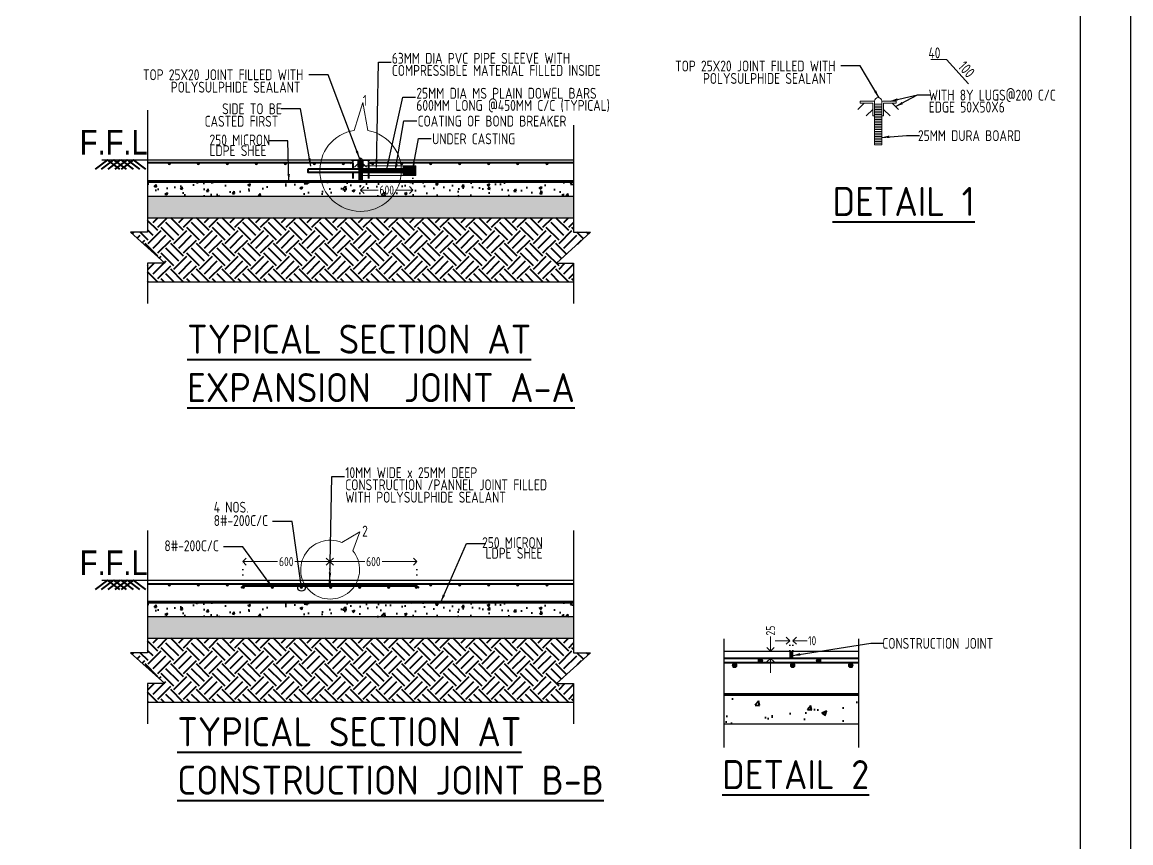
# Model space of a CAD drawing. Header units: inches. Extents: x -605 to 2991212, y -2872845 to 0.
# Drawn here: x 2966084 to 2991212, y -2256717 to -2238108 of the extents above; entities that cross this region are included whole.
import ezdxf

# ---------------------------------------------------------------- set-up
doc = ezdxf.new("R2010")
doc.units = ezdxf.units.IN
doc.header["$LTSCALE"] = 600
doc.header["$MEASUREMENT"] = 0
doc.linetypes.add('DOT2', pattern=[0.125, 0, -0.125])
for name, color, linetype, lineweight in [('DIM', 251, 'Continuous', 0), ('GB', 6, 'Continuous', 20), ('L3', 3, 'Continuous', 25), ('L5', 10, 'Continuous', 40), ('rDIMension', 1, 'Continuous', 18), ('rRCC 2', 40, 'Continuous', 15), ('rSHEET', 2, 'Continuous', 30), ('rTEXT 5', 6, 'Continuous', 40), ('TEXT7', 7, 'Continuous', 30)]:
    doc.layers.add(name, color=color, linetype=linetype, lineweight=lineweight)
doc.styles.add('DIM', font='geniso.shx', dxfattribs={"width": 0.85})
doc.styles.add('ROMANS', font='arial.ttf')
doc.styles.add('TEXT5', font='geniso.shx')
doc.dimstyles.new('DST-25$7', dxfattribs={"dimscale": 150, "dimtxt": 2.25, "dimasz": 2, "dimexe": 1.5, "dimexo": 1, "dimgap": 1, "dimtad": 1, "dimdec": 0, "dimlfac": 0.25, "dimzin": 0, "dimdsep": 46, "dimtxsty": 'ROMANS', "dimblk": 'DOT', "dimcen": 0.09, "dimdle": 1, "dimclrd": 1, "dimclre": 1, "dimclrt": 7, "dimadec": 0, "dimazin": 0, "dimtfac": 1, "dimtdec": 0, "dimtmove": 0, "dimatfit": 3, "dimfxl": 1, "dimtolj": 1, "dimtzin": 0, "dimarcsym": 0})
doc.dimstyles.new('ST-25', dxfattribs={"dimscale": 100, "dimtxt": 2.5, "dimasz": 2, "dimexe": 0.18, "dimexo": 0.0625, "dimgap": 0.2, "dimtad": 0, "dimdec": 0, "dimlfac": 0.25, "dimzin": 0, "dimdsep": 46, "dimtxsty": 'DIM', "dimblk": 'OPEN90', "dimcen": 0.09, "dimclrd": 256, "dimclrt": 7, "dimadec": 0, "dimazin": 0, "dimtfac": 1, "dimtdec": 0, "dimtofl": 0, "dimtmove": 0, "dimatfit": 3, "dimldrblk": 'OPEN90', "dimfxl": 1, "dimtolj": 1, "dimtzin": 0, "dimlwd": -1, "dimarcsym": 0})

# ---------------------------------------------------------------- blocks, each defined once
blk = doc.blocks.new('_Open90')
at = {"color": 0, "linetype": 'ByBlock', "lineweight": -2}
for p, q in [((0, 0), (-1, 0)), ((-0.5, 0.5), (0, 0)), ((0, 0), (-0.5, -0.5))]:
    blk.add_line(p, q, dxfattribs=at)
blk = doc.blocks.new('*D42')
at = {"layer": 'Defpoints', "color": 0, "transparency": 16777216}
for p in [(1543710, -1022682), (1543710, -1023020), (1544910, -1022938)]:
    blk.add_point(p, dxfattribs=at)
at = {"layer": 'rDIMension', "color": 0, "linetype": 'DOT2', "lineweight": -2, "transparency": 16777216}
for p, q in [((1543710, -1023014), (1543710, -1022664)), ((1544910, -1022932), (1544910, -1022664))]:
    blk.add_line(p, q, dxfattribs=at)
at = {"layer": 'rDIMension', "transparency": 16777216}
for p, q in [((1543810, -1022682), (1544191, -1022682)), ((1544810, -1022682), (1544429, -1022682))]:
    blk.add_line(p, q, dxfattribs=at)
at = {"layer": 'rDIMension', "transparency": 16777216, "xscale": 100, "yscale": 100, "zscale": 100, "rotation": 180}
blk.add_blockref('_Open90', (1543710, -1022682), dxfattribs=at)
at = {"layer": 'rDIMension', "transparency": 16777216, "xscale": 100, "yscale": 100, "zscale": 100}
blk.add_blockref('_Open90', (1544910, -1022682), dxfattribs=at)
at = {"layer": 'rDIMension', "color": 7, "transparency": 16777216, "insert": (1544310, -1022682), "char_height": 125, "attachment_point": 5, "style": 'DIM'}
blk.add_mtext('\\A1;600', dxfattribs=at)
blk = doc.blocks.new('*D428')
at = {"layer": 'Defpoints', "color": 0, "transparency": 16777216}
for p in [(1546110, -1022682), (1544910, -1022938), (1546110, -1023020)]:
    blk.add_point(p, dxfattribs=at)
at = {"layer": 'rDIMension', "color": 0, "linetype": 'DOT2', "lineweight": -2, "transparency": 16777216}
for p, q in [((1544910, -1022932), (1544910, -1022664)), ((1546110, -1023014), (1546110, -1022664))]:
    blk.add_line(p, q, dxfattribs=at)
at = {"layer": 'rDIMension', "transparency": 16777216}
for p, q in [((1545010, -1022682), (1545391, -1022682)), ((1546010, -1022682), (1545629, -1022682))]:
    blk.add_line(p, q, dxfattribs=at)
at = {"layer": 'rDIMension', "transparency": 16777216, "xscale": 100, "yscale": 100, "zscale": 100, "rotation": 180}
blk.add_blockref('_Open90', (1544910, -1022682), dxfattribs=at)
at = {"layer": 'rDIMension', "transparency": 16777216, "xscale": 100, "yscale": 100, "zscale": 100}
blk.add_blockref('_Open90', (1546110, -1022682), dxfattribs=at)
at = {"layer": 'rDIMension', "color": 7, "transparency": 16777216, "insert": (1545510, -1022682), "char_height": 125, "attachment_point": 5, "style": 'DIM'}
blk.add_mtext('\\A1;600', dxfattribs=at)
blk = doc.blocks.new('_Dot')
at = {"color": 0, "linetype": 'ByBlock', "lineweight": -2}
blk.add_line((-0.5, 0), (-1, 0), dxfattribs=at)
at = {"color": 0, "linetype": 'ByBlock', "const_width": 0.5}
blk.add_lwpolyline([(-0.25, 0, 1), (0.25, 0, 1)], format="xyb", close=True, dxfattribs=at)
blk = doc.blocks.new('*D45')
at = {"layer": 'Defpoints', "color": 0, "transparency": 16777216}
for p in [(1550979, -1023914), (1551059, -1023914), (1551059, -1024014)]:
    blk.add_point(p, dxfattribs=at)
at = {"layer": 'rDIMension', "transparency": 16777216}
for p, q in [((1550979, -1023814), (1550979, -1023714)), ((1550979, -1024114), (1550979, -1024214))]:
    blk.add_line(p, q, dxfattribs=at)
at = {"layer": 'rDIMension', "color": 0, "linetype": 'DOT2', "lineweight": -2, "transparency": 16777216}
for p, q in [((1551052, -1023914), (1550961, -1023914)), ((1551052, -1024014), (1550961, -1024014))]:
    blk.add_line(p, q, dxfattribs=at)
at = {"layer": 'rDIMension', "transparency": 16777216, "xscale": 100, "yscale": 100, "zscale": 100}
for p, rotation in [((1550979, -1023914), 270), ((1550979, -1024014), 90)]:
    blk.add_blockref('_Open90', p, dxfattribs=dict(at, rotation=rotation))
at = {"layer": 'rDIMension', "color": 7, "transparency": 16777216, "insert": (1550979, -1023632), "char_height": 125, "attachment_point": 5, "rotation": 90, "style": 'DIM'}
blk.add_mtext('\\A1;25', dxfattribs=at)
blk = doc.blocks.new('*D46')
at = {"layer": 'Defpoints', "color": 0, "transparency": 16777216}
for p in [(1551284, -1023771), (1551244, -1023914), (1551284, -1023914)]:
    blk.add_point(p, dxfattribs=at)
at = {"layer": 'rDIMension', "transparency": 16777216}
for p, q in [((1551144, -1023771), (1551044, -1023771)), ((1551384, -1023771), (1551484, -1023771))]:
    blk.add_line(p, q, dxfattribs=at)
at = {"layer": 'rDIMension', "color": 0, "linetype": 'DOT2', "lineweight": -2, "transparency": 16777216}
for p, q in [((1551244, -1023908), (1551244, -1023753)), ((1551284, -1023908), (1551284, -1023753))]:
    blk.add_line(p, q, dxfattribs=at)
at = {"layer": 'rDIMension', "transparency": 16777216, "xscale": 100, "yscale": 100, "zscale": 100}
blk.add_blockref('_Open90', (1551244, -1023771), dxfattribs=at)
at = {"layer": 'rDIMension', "transparency": 16777216, "xscale": 100, "yscale": 100, "zscale": 100, "rotation": 180}
blk.add_blockref('_Open90', (1551284, -1023771), dxfattribs=at)
at = {"layer": 'rDIMension', "color": 7, "transparency": 16777216, "insert": (1551552, -1023771), "char_height": 125, "attachment_point": 5, "style": 'DIM'}
blk.add_mtext('\\A1;10', dxfattribs=at)
blk = doc.blocks.new('*D41')
at = {"layer": 'Defpoints', "color": 0, "transparency": 16777216}
for p in [(1545334, -1017121), (1546055, -1017319), (1545334, -1017563)]:
    blk.add_point(p, dxfattribs=at)
at = {"layer": 'rDIMension', "color": 0, "linetype": 'DOT2', "lineweight": -2, "transparency": 16777216}
for p, q in [((1545334, -1017127), (1545334, -1017581)), ((1546055, -1017325), (1546055, -1017581))]:
    blk.add_line(p, q, dxfattribs=at)
at = {"layer": 'rDIMension', "transparency": 16777216}
for p, q in [((1545434, -1017563), (1545575, -1017563)), ((1545955, -1017563), (1545813, -1017563))]:
    blk.add_line(p, q, dxfattribs=at)
at = {"layer": 'rDIMension', "transparency": 16777216, "xscale": 100, "yscale": 100, "zscale": 100, "rotation": 180}
blk.add_blockref('_Open90', (1545334, -1017563), dxfattribs=at)
at = {"layer": 'rDIMension', "transparency": 16777216, "xscale": 100, "yscale": 100, "zscale": 100}
blk.add_blockref('_Open90', (1546055, -1017563), dxfattribs=at)
at = {"layer": 'rDIMension', "color": 7, "transparency": 16777216, "insert": (1545694, -1017563), "char_height": 125, "attachment_point": 5, "style": 'DIM'}
blk.add_mtext('\\A1;600', dxfattribs=at)
blk = doc.blocks.new('TYPTR')
at = {"layer": 'GB', "linetype": 'ByBlock'}
h = blk.add_hatch(dxfattribs=at)
h.set_pattern_fill('ANSI31', scale=186, angle=135)
h.set_pattern_definition([(180, (1552510.45, -1016940.48), (-2e-15, -23.25), [])])
h.paths.add_polyline_path([(1552510.4, -1016382.4), (1552410.4, -1016382.4), (1552410.4, -1016940.5), (1552510.4, -1016940.5)])
h = blk.add_hatch(color=4, dxfattribs=at)
h.dxf.hatch_style = 1
h.paths.add_polyline_path([(1542714.3, -1017201.9, 1), (1542682.3, -1017201.9, 1)])
h = blk.add_hatch(color=4, dxfattribs=at)
h.dxf.hatch_style = 1
h.paths.add_polyline_path([(1543114.3, -1017201.9, 1), (1543082.3, -1017201.9, 1)])
h = blk.add_hatch(color=4, dxfattribs=at)
h.dxf.hatch_style = 1
h.paths.add_polyline_path([(1543514.3, -1017201.9, 1), (1543482.3, -1017201.9, 1)])
h = blk.add_hatch(color=4, dxfattribs=at)
h.dxf.hatch_style = 1
h.paths.add_polyline_path([(1543914.3, -1017201.9, 1), (1543882.3, -1017201.9, 1)])
h = blk.add_hatch(color=4, dxfattribs=at)
h.dxf.hatch_style = 1
h.paths.add_polyline_path([(1544314.3, -1017201.9, 1), (1544282.3, -1017201.9, 1)])
h = blk.add_hatch(color=4, dxfattribs=at)
h.dxf.hatch_style = 1
h.paths.add_polyline_path([(1544714.3, -1017201.9, 1), (1544682.3, -1017201.9, 1)])
h = blk.add_hatch(color=4, dxfattribs=at)
h.dxf.hatch_style = 1
h.paths.add_polyline_path([(1545114.3, -1017201.9, 1), (1545082.3, -1017201.9, 1)])
h = blk.add_hatch(dxfattribs=at)
h.set_pattern_fill('ANSI31', scale=93, angle=135)
h.set_pattern_definition([(180, (1545359.023, -1017445.922), (-9e-16, -11.625), [])])
h.paths.add_polyline_path([(1545359, -1017145.9), (1545309, -1017145.9), (1545309, -1017445.9), (1545359, -1017445.9)])
h = blk.add_hatch(dxfattribs=at)
h.set_pattern_fill('ANSI31', scale=93)
h.set_pattern_definition([(45, (1546054.602, -1017319.175), (-8.22012, 8.22012), [])])
h.paths.add_polyline_path([(1546054.6, -1017319.2), (1546054.6, -1017272.7), (1545359, -1017272.7), (1545359, -1017319.2)])
h = blk.add_hatch(color=4, dxfattribs=at)
h.dxf.hatch_style = 1
h.paths.add_polyline_path([(1545514.3, -1017201.9, 1), (1545482.3, -1017201.9, 1)])
h = blk.add_hatch(color=4, dxfattribs=at)
h.dxf.hatch_style = 1
h.paths.add_polyline_path([(1545914.3, -1017201.9, 1), (1545882.3, -1017201.9, 1)])
h = blk.add_hatch(dxfattribs=at)
h.set_pattern_fill('ANSI31', scale=93)
h.set_pattern_definition([(45, (1545359.023, -1017445.922), (-8.22012, 8.22012), [])])
h.paths.add_polyline_path([(1545919.7, -1017319.2), (1545919.7, -1017361.2), (1546096.6, -1017361.2), (1546096.6, -1017230.7), (1545919.7, -1017230.7), (1545919.7, -1017272.7), (1546054.6, -1017272.7), (1546054.6, -1017319.2)])
h = blk.add_hatch(color=4, dxfattribs=at)
h.dxf.hatch_style = 1
h.paths.add_polyline_path([(1546314.3, -1017201.9, 1), (1546282.3, -1017201.9, 1)])
h = blk.add_hatch(color=4, dxfattribs=at)
h.dxf.hatch_style = 1
h.paths.add_polyline_path([(1546714.3, -1017201.9, 1), (1546682.3, -1017201.9, 1)])
h = blk.add_hatch(color=4, dxfattribs=at)
h.dxf.hatch_style = 1
h.paths.add_polyline_path([(1547114.3, -1017201.9, 1), (1547082.3, -1017201.9, 1)])
h = blk.add_hatch(color=4, dxfattribs=at)
h.dxf.hatch_style = 1
h.paths.add_polyline_path([(1547514.3, -1017201.9, 1), (1547482.3, -1017201.9, 1)])
h = blk.add_hatch(color=4, dxfattribs=at)
h.dxf.hatch_style = 1
h.paths.add_polyline_path([(1547914.3, -1017201.9, 1), (1547882.3, -1017201.9, 1)])
h = blk.add_hatch(color=4, dxfattribs=at)
h.dxf.hatch_style = 1
h.paths.add_polyline_path([(1542714.3, -1023004.2, 1), (1542682.3, -1023004.2, 1)])
h = blk.add_hatch(color=4, dxfattribs=at)
h.dxf.hatch_style = 1
h.paths.add_polyline_path([(1543114.3, -1023004.2, 1), (1543082.3, -1023004.2, 1)])
h = blk.add_hatch(color=4, dxfattribs=at)
h.dxf.hatch_style = 1
h.paths.add_polyline_path([(1543514.3, -1023004.2, 1), (1543482.3, -1023004.2, 1)])
h = blk.add_hatch(color=4, dxfattribs=at)
h.dxf.hatch_style = 1
h.paths.add_polyline_path([(1543736, -1023036.2, 1), (1543704, -1023036.2, 1)])
h = blk.add_hatch(color=4, dxfattribs=at)
h.dxf.hatch_style = 1
h.paths.add_polyline_path([(1543914.3, -1023004.2, 1), (1543882.3, -1023004.2, 1)])
h = blk.add_hatch(color=4, dxfattribs=at)
h.dxf.hatch_style = 1
h.paths.add_polyline_path([(1544136, -1023036.2, 1), (1544104, -1023036.2, 1)])
h = blk.add_hatch(color=4, dxfattribs=at)
h.dxf.hatch_style = 1
h.paths.add_polyline_path([(1544314.3, -1023004.2, 1), (1544282.3, -1023004.2, 1)])
h = blk.add_hatch(color=4, dxfattribs=at)
h.dxf.hatch_style = 1
h.paths.add_polyline_path([(1544536, -1023036.2, 1), (1544504, -1023036.2, 1)])
h = blk.add_hatch(color=4, dxfattribs=at)
h.dxf.hatch_style = 1
h.paths.add_polyline_path([(1544714.3, -1023004.2, 1), (1544682.3, -1023004.2, 1)])
h = blk.add_hatch(dxfattribs=at)
h.set_pattern_fill('ANSI31', scale=20, angle=135)
h.set_pattern_definition([(180, (1556740.9335, -1016700.0515), (-2e-16, -2.5), [])])
h.paths.add_polyline_path([(1544900.3, -1022988.2), (1544920.3, -1022988.2), (1544920.3, -1022938.2), (1544900.3, -1022938.2)])
h = blk.add_hatch(color=4, dxfattribs=at)
h.dxf.hatch_style = 1
h.paths.add_polyline_path([(1544936, -1023036.2, 1), (1544904, -1023036.2, 1)])
h = blk.add_hatch(color=4, dxfattribs=at)
h.dxf.hatch_style = 1
h.paths.add_polyline_path([(1545114.3, -1023004.2, 1), (1545082.3, -1023004.2, 1)])
h = blk.add_hatch(color=4, dxfattribs=at)
h.dxf.hatch_style = 1
h.paths.add_polyline_path([(1545336, -1023036.2, 1), (1545304, -1023036.2, 1)])
h = blk.add_hatch(color=4, dxfattribs=at)
h.dxf.hatch_style = 1
h.paths.add_polyline_path([(1545514.3, -1023004.2, 1), (1545482.3, -1023004.2, 1)])
h = blk.add_hatch(color=4, dxfattribs=at)
h.dxf.hatch_style = 1
h.paths.add_polyline_path([(1545736, -1023036.2, 1), (1545704, -1023036.2, 1)])
h = blk.add_hatch(color=4, dxfattribs=at)
h.dxf.hatch_style = 1
h.paths.add_polyline_path([(1545914.3, -1023004.2, 1), (1545882.3, -1023004.2, 1)])
h = blk.add_hatch(color=4, dxfattribs=at)
h.dxf.hatch_style = 1
h.paths.add_polyline_path([(1546117.3, -1023036.2, 1), (1546085.3, -1023036.2, 1)])
h = blk.add_hatch(color=4, dxfattribs=at)
h.dxf.hatch_style = 1
h.paths.add_polyline_path([(1546314.3, -1023004.2, 1), (1546282.3, -1023004.2, 1)])
h = blk.add_hatch(color=4, dxfattribs=at)
h.dxf.hatch_style = 1
h.paths.add_polyline_path([(1546714.3, -1023004.2, 1), (1546682.3, -1023004.2, 1)])
h = blk.add_hatch(color=4, dxfattribs=at)
h.dxf.hatch_style = 1
h.paths.add_polyline_path([(1547114.3, -1023004.2, 1), (1547082.3, -1023004.2, 1)])
h = blk.add_hatch(color=4, dxfattribs=at)
h.dxf.hatch_style = 1
h.paths.add_polyline_path([(1547514.3, -1023004.2, 1), (1547482.3, -1023004.2, 1)])
h = blk.add_hatch(color=4, dxfattribs=at)
h.dxf.hatch_style = 1
h.paths.add_polyline_path([(1547914.3, -1023004.2, 1), (1547882.3, -1023004.2, 1)])
h = blk.add_hatch(dxfattribs=at)
h.set_pattern_fill('ANSI31', scale=40, angle=135)
h.set_pattern_definition([(180, (1574924.915, -1011437.6586), (-4e-16, -5), [])])
h.paths.add_polyline_path([(1551243.7, -1024014), (1551283.7, -1024014), (1551283.7, -1023914), (1551243.7, -1023914)])
h = blk.add_hatch(color=4, dxfattribs=at)
h.dxf.hatch_style = 1
h.paths.add_polyline_path([(1550515, -1024110, 1), (1550451, -1024110, 1)])
h = blk.add_hatch(color=4, dxfattribs=at)
h.dxf.hatch_style = 1
h.paths.add_polyline_path([(1550871.6, -1024046, 1), (1550807.6, -1024046, 1)])
h = blk.add_hatch(color=4, dxfattribs=at)
h.dxf.hatch_style = 1
h.paths.add_polyline_path([(1551315, -1024110, 1), (1551251, -1024110, 1)])
h = blk.add_hatch(color=4, dxfattribs=at)
h.dxf.hatch_style = 1
h.paths.add_polyline_path([(1551671.6, -1024046, 1), (1551607.6, -1024046, 1)])
h = blk.add_hatch(color=4, dxfattribs=at)
h.dxf.hatch_style = 1
h.paths.add_polyline_path([(1552115, -1024110, 1), (1552051, -1024110, 1)])
at = {"layer": 'L5'}
h = blk.add_hatch(dxfattribs=at)
h.set_pattern_fill('AR-CONC', scale=50)
h.set_pattern_definition([(50, (1548266.34, -1017645.92), (358.63, -31.376), [37.5, -412.5]), (355, (1548266.34, -1017645.92), (-69.376, 376.096), [30, -330]), (100.4514, (1548296.23, -1017648.54), (289.254, 344.72), [31.87, -350.57]), (46.184, (1548266.34, -1017545.9), (533.62, -82.76), [56.25, -618.75]), (96.636, (1548310.8, -1017552.8), (467.33, 487.06), [47.805, -525.857]), (351.184, (1548266.34, -1017545.9), (467.33, 487.06), [45, -495]), (21, (1548316.34, -1017570.92), (298.454, -201.31), [37.5, -412.5]), (326, (1548316.34, -1017570.92), (121.658, 362.575), [30, -330]), (71.4514, (1548341.2, -1017587.7), (420.111, 161.266), [31.87, -350.571]), (37.5, (1548266.34, -1017645.92), (6.08, 166.447), [0, -326, 0, -335, 0, -331.25]), (7.5, (1548266.34, -1017645.92), (131.535, 197.206), [0, -191, 0, -318.5, 0, -126.25]), (327.5, (1548154.84, -1017645.92), (266.9112, -11.2774), [0, -125, 0, -390, 0, -517.5]), (317.5, (1548104.84, -1017645.92), (291.593, 50.0525), [0, -162.5, 0, -259, 0, -367.5])])
h.paths.add_polyline_path([(1548266.3, -1017645.9), (1548266.3, -1017445.9), (1542401.7, -1017445.9), (1542401.7, -1017645.9)])
h = blk.add_hatch(dxfattribs=at)
h.set_pattern_fill('GRAVEL', scale=400)
h.set_pattern_definition([(228.0128, (1548554.34, -1017545.922), (-3200, -3600), [53.814, -5327.635]), (184.96974, (1548518.34, -1017585.922), (4800, 400), [92.347, -9142.37]), (132.51045, (1548426.34, -1017593.922), (4000, -4400), [65.115, -6446.413]), (267.2737, (1548270.34, -1017693.922), (400, 8000), [84.095, -8325.423]), (292.83365, (1548266.34, -1017777.922), (-2000, 4800), [82.462, -8163.749]), (357.2737, (1548298.34, -1017853.922), (-8000, 400), [84.095, -8325.423]), (37.69424, (1548382.34, -1017857.922), (-5200, -4000), [111.212, -11009.939]), (72.25533, (1548470.34, -1017789.922), (2800, 8800), [104.995, -10394.529]), (121.42957, (1548502.34, -1017689.922), (-3200, 5200), [84.38, -8353.629]), (175.23636, (1548458.34, -1017617.92), (4400, -400), [96.333, -4720.305]), (222.39744, (1548362.34, -1017609.922), (-4800, -4400), [124.579, -12333.35]), (138.8141, (1548666.34, -1017697.92), (-2800, 2400), [42.52, -4209.538]), (171.46923, (1548634.34, -1017669.922), (5200, -800), [80.895, -8008.605]), (225, (1548554.34, -1017657.92), (-4e-14, -400), [56.568, -509.117]), (203.1986, (1548526.34, -1017609.92), (2000, 800), [30.463, -3015.846]), (291.8014, (1548498.34, -1017621.92), (-400, 1200), [43.081, -2110.985]), (30.9638, (1548514.34, -1017661.92), (1200, 800), [69.972, -2262.41]), (161.565, (1548574.34, -1017625.92), (800, -400), [50.596, -1214.315]), (16.38954, (1548266.34, -1017621.922), (4000, 1200), [70.88, -7017.138]), (70.3462, (1548334.34, -1017601.922), (-1600, -4400), [59.464, -5886.963]), (293.1986, (1548574.34, -1017545.92), (-800, 2000), [60.926, -2985.383]), (343.61046, (1548598.34, -1017601.922), (-4000, 1200), [70.88, -7017.138]), (339.444, (1548266.34, -1017869.92), (-2000, 800), [68.352, -3349.25]), (294.77514, (1548330.34, -1017893.922), (-2000, 4400), [57.271, -5669.857]), (66.8014, (1548578.34, -1017945.92), (800, 2000), [60.926, -2985.383]), (17.35402, (1548602.34, -1017889.922), (-5200, -1600), [67.052, -6638.17]), (69.44395, (1548382.34, -1017945.92), (-800, -2000), [34.176, -3383.425]), (101.31, (1548554.34, -1017945.92), (-400, 1600), [20.396, -2019.212]), (165.9638, (1548550.34, -1017925.92), (1200, -400), [82.462, -1566.78]), (186.009, (1548470.34, -1017905.922), (4000, 400), [76.42, -7565.569]), (303.69, (1548514.34, -1017697.92), (-400, 800), [57.689, -1384.532]), (353.15723, (1548546.34, -1017745.922), (6800, -800), [100.718, -9971.025]), (60.9454, (1548646.34, -1017757.92), (-1600, -2800), [41.182, -4077.07]), (90, (1548666.34, -1017721.92), (-400, 400), [24, -376]), (120.25644, (1548462.34, -1017893.922), (1600, -2800), [55.57, -5501.408]), (48.0128, (1548434.34, -1017845.922), (3200, 3600), [107.629, -5273.821]), (0, (1548506.34, -1017765.92), (400, 400), [104, -296]), (325.30485, (1548610.34, -1017765.922), (4000, -2800), [63.246, -6261.31]), (254.0546, (1548662.34, -1017801.92), (-400, -1600), [58.24, -2853.803]), (207.64598, (1548646.34, -1017857.922), (-7600, -4000), [94.826, -9387.79]), (175.42608, (1548562.34, -1017901.922), (-5200, 400), [100.32, -9931.629])])
h.paths.add_polyline_path([(1548266.3, -1017945.9), (1548266.3, -1017645.9), (1542401.7, -1017645.9), (1542401.7, -1017945.9)])
h = blk.add_hatch(dxfattribs=at)
h.set_pattern_fill('EARTH', scale=1000, angle=45)
h.set_pattern_definition([(45, (1548500.81, -1018825.59), (0, 353.553), [250, -250]), (45, (1548434.52, -1018759.3), (0, 353.553), [250, -250]), (45, (1548368.23, -1018693), (0, 353.553), [250, -250]), (135, (1548368.23, -1018648.8), (-353.553, 3e-14), [250, -250]), (135, (1548434.52, -1018582.52), (-353.553, 3e-14), [250, -250]), (135, (1548500.81, -1018516.23), (-353.553, 3e-14), [250, -250])])
h.paths.add_polyline_path([(1542401.7, -1017945.9), (1542401.7, -1018144.3), (1542167.2, -1018144.3), (1542636.2, -1018570), (1542401.7, -1018570), (1542401.7, -1018825.6), (1548266.3, -1018825.6), (1548266.3, -1018570), (1548031.9, -1018570), (1548500.8, -1018144.3), (1548266.3, -1018144.3), (1548266.3, -1017945.9)])
h = blk.add_hatch(dxfattribs=at)
h.set_pattern_fill('AR-CONC', scale=50)
h.set_pattern_definition([(50, (1548266.34, -1023438.22), (358.63, -31.376), [37.5, -412.5]), (355, (1548266.34, -1023438.2), (-69.376, 376.096), [30, -330]), (100.4514, (1548296.23, -1023440.83), (289.254, 344.72), [31.87, -350.57]), (46.184, (1548266.34, -1023338.2), (533.62, -82.76), [56.25, -618.75]), (96.636, (1548310.8, -1023345.1), (467.33, 487.06), [47.805, -525.857]), (351.184, (1548266.34, -1023338.2), (467.33, 487.06), [45, -495]), (21, (1548316.34, -1023363.22), (298.454, -201.31), [37.5, -412.5]), (326, (1548316.34, -1023363.2), (121.658, 362.575), [30, -330]), (71.4514, (1548341.2, -1023380), (420.111, 161.266), [31.87, -350.571]), (37.5, (1548266.34, -1023438.22), (6.08, 166.447), [0, -326, 0, -335, 0, -331.25]), (7.5, (1548266.34, -1023438.22), (131.535, 197.206), [0, -191, 0, -318.5, 0, -126.25]), (327.5, (1548154.84, -1023438.22), (266.9112, -11.2774), [0, -125, 0, -390, 0, -517.5]), (317.5, (1548104.84, -1023438.22), (291.593, 50.0525), [0, -162.5, 0, -259, 0, -367.5])])
h.paths.add_polyline_path([(1548266.3, -1023438.2), (1548266.3, -1023238.2), (1542401.7, -1023238.2), (1542401.7, -1023438.2)])
h = blk.add_hatch(dxfattribs=at)
h.set_pattern_fill('GRAVEL', scale=400)
h.set_pattern_definition([(228.0128, (1548554.34, -1023338.218), (-3200, -3600), [53.814, -5327.635]), (184.96974, (1548518.34, -1023378.218), (4800, 400), [92.347, -9142.37]), (132.51045, (1548426.34, -1023386.218), (4000, -4400), [65.115, -6446.413]), (267.2737, (1548270.34, -1023486.218), (400, 8000), [84.095, -8325.423]), (292.83365, (1548266.34, -1023570.218), (-2000, 4800), [82.462, -8163.749]), (357.2737, (1548298.34, -1023646.218), (-8000, 400), [84.095, -8325.423]), (37.69424, (1548382.34, -1023650.218), (-5200, -4000), [111.212, -11009.939]), (72.25533, (1548470.34, -1023582.218), (2800, 8800), [104.995, -10394.529]), (121.42957, (1548502.34, -1023482.218), (-3200, 5200), [84.38, -8353.629]), (175.23636, (1548458.34, -1023410.218), (4400, -400), [96.333, -4720.305]), (222.39744, (1548362.34, -1023402.218), (-4800, -4400), [124.579, -12333.35]), (138.8141, (1548666.34, -1023490.218), (-2800, 2400), [42.52, -4209.538]), (171.46923, (1548634.34, -1023462.218), (5200, -800), [80.895, -8008.605]), (225, (1548554.34, -1023450.22), (-4e-14, -400), [56.568, -509.117]), (203.1986, (1548526.34, -1023402.22), (2000, 800), [30.463, -3015.846]), (291.8014, (1548498.34, -1023414.22), (-400, 1200), [43.081, -2110.985]), (30.9638, (1548514.34, -1023454.22), (1200, 800), [69.972, -2262.41]), (161.565, (1548574.34, -1023418.22), (800, -400), [50.596, -1214.315]), (16.38954, (1548266.34, -1023414.218), (4000, 1200), [70.88, -7017.138]), (70.3462, (1548334.34, -1023394.218), (-1600, -4400), [59.464, -5886.963]), (293.1986, (1548574.34, -1023338.22), (-800, 2000), [60.926, -2985.383]), (343.61046, (1548598.34, -1023394.218), (-4000, 1200), [70.88, -7017.138]), (339.444, (1548266.34, -1023662.218), (-2000, 800), [68.352, -3349.25]), (294.77514, (1548330.34, -1023686.218), (-2000, 4400), [57.271, -5669.857]), (66.8014, (1548578.34, -1023738.22), (800, 2000), [60.926, -2985.383]), (17.35402, (1548602.34, -1023682.218), (-5200, -1600), [67.052, -6638.17]), (69.44395, (1548382.34, -1023738.218), (-800, -2000), [34.176, -3383.425]), (101.31, (1548554.34, -1023738.22), (-400, 1600), [20.396, -2019.212]), (165.9638, (1548550.34, -1023718.22), (1200, -400), [82.462, -1566.78]), (186.009, (1548470.34, -1023698.218), (4000, 400), [76.42, -7565.569]), (303.69, (1548514.34, -1023490.22), (-400, 800), [57.689, -1384.532]), (353.15723, (1548546.34, -1023538.218), (6800, -800), [100.718, -9971.025]), (60.9454, (1548646.34, -1023550.218), (-1600, -2800), [41.182, -4077.07]), (90, (1548666.34, -1023514.2), (-400, 400), [24, -376]), (120.25644, (1548462.34, -1023686.218), (1600, -2800), [55.57, -5501.408]), (48.0128, (1548434.34, -1023638.218), (3200, 3600), [107.629, -5273.821]), (0, (1548506.34, -1023558.2), (400, 400), [104, -296]), (325.30485, (1548610.34, -1023558.218), (4000, -2800), [63.246, -6261.31]), (254.0546, (1548662.34, -1023594.22), (-400, -1600), [58.24, -2853.803]), (207.64598, (1548646.34, -1023650.218), (-7600, -4000), [94.826, -9387.79]), (175.42608, (1548562.34, -1023694.218), (-5200, 400), [100.32, -9931.629])])
h.paths.add_polyline_path([(1548266.3, -1023738.2), (1548266.3, -1023438.2), (1542401.7, -1023438.2), (1542401.7, -1023738.2)])
h = blk.add_hatch(dxfattribs=at)
h.set_pattern_fill('EARTH', scale=1000, angle=45)
h.set_pattern_definition([(45, (1548500.81, -1024617.88), (0, 353.553), [250, -250]), (45, (1548434.52, -1024551.6), (0, 353.553), [250, -250]), (45, (1548368.23, -1024485.3), (0, 353.553), [250, -250]), (135, (1548368.23, -1024441.1), (-353.553, 3e-14), [250, -250]), (135, (1548434.52, -1024374.81), (-353.553, 3e-14), [250, -250]), (135, (1548500.81, -1024308.52), (-353.553, 3e-14), [250, -250])])
h.paths.add_polyline_path([(1542401.7, -1023738.2), (1542401.7, -1023936.6), (1542167.2, -1023936.6), (1542636.2, -1024362.3), (1542401.7, -1024362.3), (1542401.7, -1024617.9), (1548266.3, -1024617.9), (1548266.3, -1024362.3), (1548031.9, -1024362.3), (1548500.8, -1023936.6), (1548266.3, -1023936.6), (1548266.3, -1023738.2)])
h = blk.add_hatch(dxfattribs=at)
h.set_pattern_fill('AR-CONC', scale=100)
h.set_pattern_definition([(50, (1557975.7, -1024914), (717.26, -62.75), [75, -825]), (355, (1557975.7, -1024914), (-138.75, 752.19), [60, -660]), (100.451, (1558035.5, -1024919.2), (578.51, 689.44), [63.74, -701.14]), (46.184, (1557975.7, -1024714), (1067.24, -165.52), [112.5, -1237.5]), (96.636, (1558064.7, -1024727.8), (934.66, 974.12), [95.61, -1051.71]), (351.184, (1557975.7, -1024714), (934.66, 974.12), [90, -990]), (21, (1558075.7, -1024764), (596.907, -402.62), [75, -825]), (326, (1558075.7, -1024764), (243.315, 725.15), [60, -660]), (71.451, (1558125.5, -1024797.54), (840.22, 322.53), [63.74, -701.14]), (37.5, (1557975.73, -1024914), (12.16, 332.894), [0, -652, 0, -670, 0, -662.5]), (7.5, (1557975.73, -1024914), (263.07, 394.412), [0, -382, 0, -637, 0, -252.5]), (327.5, (1557752.73, -1024914), (533.822, -22.555), [0, -250, 0, -780, 0, -1035]), (317.5, (1557652.73, -1024914), (583.186, 100.105), [0, -325, 0, -518, 0, -735])])
h.paths.add_polyline_path([(1552191.7, -1024914), (1552191.7, -1024514), (1550335.6, -1024514), (1550335.6, -1024914)])
at = {"layer": 'GB', "color": 7, "linetype": 'ByBlock'}
for p, q in [((1552410.4, -1016340.5), (1552410.4, -1016940.5)), ((1552510.4, -1016340.5), (1552510.4, -1016940.5)), ((1552269.5, -1016364.5), (1552179.1, -1016454.9)), ((1552386.4, -1016452.5), (1552296, -1016542.9)), ((1552534.4, -1016452.5), (1552624.9, -1016542.9)), ((1552651.4, -1016364.5), (1552741.8, -1016454.9)), ((1552410.4, -1016940.5), (1552510.4, -1016940.5)), ((1545238.5, -1017157.9), (1545193.3, -1017203.1)), ((1545297, -1017201.9), (1545251.8, -1017247.1)), ((1545309, -1017145.9), (1545309, -1017445.9)), ((1545359, -1017145.9), (1545359, -1017445.9)), ((1545371, -1017201.9), (1545416.2, -1017247.1)), ((1545371, -1017230.7), (1546096.6, -1017230.7)), ((1545429.5, -1017157.9), (1545474.7, -1017203.1)), ((1545919.7, -1017272.7), (1545919.7, -1017230.7)), ((1546096.6, -1017230.7), (1546096.6, -1017361.2)), ((1546096.6, -1017361.2), (1545359, -1017361.2)), ((1545919.7, -1017319.2), (1545919.7, -1017361.2)), ((1546110.3, -1022938.2), (1544910.3, -1022938.2)), ((1552191.7, -1023914), (1551263.7, -1023914))]:
    blk.add_line(p, q, dxfattribs=at)
blk.add_lwpolyline([(1553186, -1015764.7), (1553403.1, -1015766.2), (1553705.3, -1016097.8)], dxfattribs=at)
for points in [[(1545435.1, -1016743.3), (1545363.3, -1016358.8), (1545246.3, -1016741, 11.8171451), (1545435.1, -1016743.3)], [(1545225.1, -1022532), (1545323.6, -1022273.2), (1545073.5, -1022419.6, 8.4749126), (1545225.1, -1022532)]]:
    blk.add_lwpolyline(points, format="xyb", dxfattribs=at)
for points in [[(1552410.4, -1016340.5), (1552410.4, -1016540.5), (1552386.4, -1016540.5), (1552386.4, -1016364.5), (1552210.4, -1016364.5), (1552210.4, -1016340.5)], [(1552510.4, -1016340.5), (1552510.4, -1016540.5), (1552534.4, -1016540.5), (1552534.4, -1016364.5), (1552710.4, -1016364.5), (1552710.4, -1016340.5)], [(1545309, -1017145.9), (1545309, -1017245.9), (1545297, -1017245.9), (1545297, -1017157.9), (1545209, -1017157.9), (1545209, -1017145.9)], [(1545359, -1017145.9), (1545359, -1017245.9), (1545371, -1017245.9), (1545371, -1017157.9), (1545459, -1017157.9), (1545459, -1017145.9)], [(1544900.3, -1022988.2), (1544920.3, -1022988.2), (1544920.3, -1022938.2), (1544900.3, -1022938.2)], [(1551243.7, -1024014), (1551283.7, -1024014), (1551283.7, -1023914), (1551243.7, -1023914)]]:
    blk.add_lwpolyline(points, close=True, dxfattribs=at)
at = {"layer": 'GB', "color": 4, "linetype": 'ByBlock'}
for centre, radius in [((1542698.3, -1017201.9), 16), ((1543098.3, -1017201.9), 16), ((1543498.3, -1017201.9), 16), ((1543898.3, -1017201.9), 16), ((1544298.3, -1017201.9), 16), ((1544698.3, -1017201.9), 16), ((1545098.3, -1017201.9), 16), ((1545498.3, -1017201.9), 16), ((1545898.3, -1017201.9), 16), ((1546298.3, -1017201.9), 16), ((1546698.3, -1017201.9), 16), ((1547098.3, -1017201.9), 16), ((1547498.3, -1017201.9), 16), ((1547898.3, -1017201.9), 16), ((1542698.3, -1023004.2), 16), ((1543098.3, -1023004.2), 16), ((1543498.3, -1023004.2), 16), ((1543720, -1023036.2), 16), ((1543898.3, -1023004.2), 16), ((1544120, -1023036.2), 16), ((1544298.3, -1023004.2), 16), ((1544520, -1023036.2), 16), ((1544698.3, -1023004.2), 16), ((1544920, -1023036.2), 16), ((1545098.3, -1023004.2), 16), ((1545320, -1023036.2), 16), ((1545498.3, -1023004.2), 16), ((1545720, -1023036.2), 16), ((1545898.3, -1023004.2), 16), ((1546101.3, -1023036.2), 16), ((1546298.3, -1023004.2), 16), ((1546698.3, -1023004.2), 16), ((1547098.3, -1023004.2), 16), ((1547498.3, -1023004.2), 16), ((1547898.3, -1023004.2), 16), ((1550483, -1024110), 32), ((1550839.6, -1024046), 32), ((1551283, -1024110), 32), ((1551639.6, -1024046), 32), ((1552083, -1024110), 32)]:
    blk.add_circle(centre, radius, dxfattribs=at)
at = {"layer": 'GB', "color": 7, "linetype": 'ByBlock'}
for centre, radius in [((1552460.4, -1016340.5), 50), ((1545334, -1017145.9), 25)]:
    blk.add_arc(centre, radius, 0, 180, dxfattribs=at)
at = {"layer": 'L3'}
for p, q in [((1542401.7, -1016462.7), (1542401.7, -1018144.3)), ((1548266.3, -1016670.7), (1548266.3, -1018144.3)), ((1541771.7, -1017145.9), (1548266.3, -1017145.9)), ((1542401.7, -1017645.9), (1548266.3, -1017645.9)), ((1542401.7, -1017945.9), (1548266.3, -1017945.9)), ((1542636.2, -1018570), (1542167.2, -1018144.3)), ((1542401.7, -1018144.3), (1542167.2, -1018144.3)), ((1548031.9, -1018570), (1548500.8, -1018144.3)), ((1548266.3, -1018144.3), (1548500.8, -1018144.3)), ((1542401.7, -1018570), (1542401.7, -1019125.6)), ((1542636.2, -1018570), (1542401.7, -1018570)), ((1548031.9, -1018570), (1548266.3, -1018570)), ((1548266.3, -1018570), (1548266.3, -1019125.6)), ((1542401.7, -1018825.6), (1548266.3, -1018825.6)), ((1542401.7, -1022255), (1542401.7, -1023936.6)), ((1548266.3, -1022255), (1548266.3, -1023936.6)), ((1541771.7, -1022938.2), (1548266.3, -1022938.2)), ((1542401.7, -1023438.2), (1548266.3, -1023438.2)), ((1542401.7, -1023738.2), (1548266.3, -1023738.2)), ((1550335.6, -1023743.8), (1550335.6, -1025241.5)), ((1552191.7, -1023743.8), (1552191.7, -1025241.5)), ((1542636.2, -1024362.3), (1542167.2, -1023936.6)), ((1542401.7, -1023936.6), (1542167.2, -1023936.6)), ((1548031.9, -1024362.3), (1548500.8, -1023936.6)), ((1548266.3, -1023936.6), (1548500.8, -1023936.6)), ((1550335.6, -1023914), (1552191.7, -1023914)), ((1542401.7, -1024362.3), (1542401.7, -1024917.9)), ((1542636.2, -1024362.3), (1542401.7, -1024362.3)), ((1548031.9, -1024362.3), (1548266.3, -1024362.3)), ((1548266.3, -1024362.3), (1548266.3, -1024917.9)), ((1542401.7, -1024617.9), (1548266.3, -1024617.9)), ((1550335.6, -1024914), (1552191.7, -1024914))]:
    blk.add_line(p, q, dxfattribs=at)
at = {"layer": 'L3', "lineweight": 200}
for p, q in [((1542401.7, -1017445.9), (1548266.3, -1017445.9)), ((1542401.7, -1023238.2), (1548266.3, -1023238.2)), ((1550335.6, -1024514), (1552191.7, -1024514))]:
    blk.add_line(p, q, dxfattribs=at)
at = {"layer": 'L5'}
for p, q in [((1541849.7, -1017145.9), (1541679.1, -1017274.9)), ((1541933.4, -1017145.9), (1541762.9, -1017274.9)), ((1541844.7, -1017145.9), (1542015.2, -1017274.9)), ((1542022.2, -1017145.9), (1541851.6, -1017274.9)), ((1541933.4, -1017145.9), (1542104, -1017274.9)), ((1542119.3, -1017145.9), (1541948.7, -1017274.9)), ((1542030.5, -1017145.9), (1542201.1, -1017274.9)), ((1542208, -1017145.9), (1542037.5, -1017274.9)), ((1542119.3, -1017145.9), (1542289.8, -1017274.9)), ((1542203, -1017145.9), (1542373.6, -1017274.9)), ((1542401.7, -1017185.9), (1545227.5, -1017185.9)), ((1545227.5, -1017185.9), (1545227.5, -1017282.1)), ((1545440.6, -1017185.9), (1548266.3, -1017185.9)), ((1545440.6, -1017185.9), (1545440.6, -1017282.1)), ((1545227.5, -1017309.7), (1545227.5, -1017405.9)), ((1545440.6, -1017309.7), (1545440.6, -1017405.9)), ((1541849.7, -1022938.2), (1541679.1, -1023067.2)), ((1541933.4, -1022938.2), (1541762.9, -1023067.2)), ((1541844.7, -1022938.2), (1542015.2, -1023067.2)), ((1542022.2, -1022938.2), (1541851.6, -1023067.2)), ((1541933.4, -1022938.2), (1542104, -1023067.2)), ((1542119.3, -1022938.2), (1541948.7, -1023067.2)), ((1542030.5, -1022938.2), (1542201.1, -1023067.2)), ((1542208, -1022938.2), (1542037.5, -1023067.2)), ((1542119.3, -1022938.2), (1542289.8, -1023067.2)), ((1542203, -1022938.2), (1542373.6, -1023067.2)), ((1542401.7, -1022988.2), (1548266.3, -1022988.2)), ((1543710.3, -1023020.2), (1543686.2, -1023044.3)), ((1546110.3, -1023020.2), (1543710.3, -1023020.2)), ((1545520.3, -1023020.2), (1544300.3, -1023020.2)), ((1546110.3, -1023020.2), (1546134.4, -1023044.3)), ((1552191.7, -1024014), (1550335.6, -1024014)), ((1552191.7, -1024078), (1550335.6, -1024078)), ((1552191.7, -1024078), (1550335.6, -1024078))]:
    blk.add_line(p, q, dxfattribs=at)
blk.add_lwpolyline([(1544613.4, -1017272.7), (1546054.6, -1017272.7), (1546054.6, -1017319.2), (1544613.4, -1017319.2)], close=True, dxfattribs=at)
at = {"layer": 'rRCC 2', "color": 7, "style": 'DIM', "width": 0.85}
for s, p in [('63MM DIA PVC PIPE SLEEVE WITH', (1545764.1, -1015823.1)), ('COMPRESSIBLE MATERIAL FILLED INSIDE', (1545764.1, -1015990.8)), ('25MM DIA MS PLAIN DOWEL BARS', (1546101.7, -1016304.8)), ('WITH 8Y LUGS@200 C/C', (1553157.2, -1016330.6)), ('600MM LONG @450MM C/C (TYPICAL)', (1546101.7, -1016472.5)), ('EDGE 50X50X6', (1553157.2, -1016495.6)), ('COATING OF BOND BREAKER', (1546119.1, -1016688.6)), ('UNDER CASTING', (1546318.9, -1016932.9)), ('25MM DURA BOARD', (1553008.3, -1016888.9)), ('10MM WIDE x 25MM DEEP', (1545123.1, -1021530.9)), ('CONSTRUCTION /PANNEL JOINT FILLED', (1545123.1, -1021698.6)), ('WITH POLYSULPHIDE SEALANT   ', (1545123.1, -1021869.3)), ('250 MICRON', (1547007.2, -1022494.5)), ('LDPE SHEE', (1547054.9, -1022640.8)), ('CONSTRUCTION JOINT', (1552518, -1023882.9))]:
    blk.add_text(s, height=150, dxfattribs=at).set_placement(p)
for s, rotation, p in [('40', 360, (1553152.8, -1015748.5)), ('TOP 25X20 JOINT FILLED WITH', 360, (1542337.3, -1016049.9)), ('TOP 25X20 JOINT FILLED WITH', 360, (1549664.8, -1015929.8)), ('100', 312.27474, (1553549.3, -1015872.6)), ('POLYSULPHIDE SEALANT   ', 360, (1550048.6, -1016101)), ('POLYSULPHIDE SEALANT   ', 360, (1542721, -1016221.2)), ('1', 360, (1545364.4, -1016403.7)), ('SIDE TO BE', 360, (1543427.4, -1016519.3)), ('CASTED FIRST', 360, (1543186.1, -1016690.5)), ('250 MICRON', 360, (1543253.5, -1016948.4)), ('LDPE SHEE', 360, (1543253.5, -1017094.7)), ('4 NOS.', 360, (1543311.5, -1022007.1)), ('8#-200C/C', 360, (1543311.5, -1022191.1)), ('2', 360, (1545355.2, -1022336.9)), ('8#-200C/C', 360, (1542632.7, -1022538.7))]:
    blk.add_text(s, height=150, rotation=rotation, dxfattribs=at).set_placement(p)
at = {"layer": 'rTEXT 5', "char_height": 400, "attachment_point": 1, "style": 'TEXT5'}
for s, width, heights, insert in [('{\\LDETAIL 1}', 5758.053, [1681.8], (1551832.9, -1017520.4)), ('{\\LTYPICAL SECTION AT\\PEXPANSION  JOINT A-A}', 5758.053, [1681.8], (1542944.7, -1019417.8)), ('{\\LTYPICAL SECTION AT\\PCONSTRUCTION JOINT B-B}', 6411.377, [1739.5], (1542810, -1024825.5)), ('{\\LDETAIL 2}', 5758.053, [1681.8], (1550313, -1025415.6))]:
    blk.add_mtext_dynamic_manual_height_columns(s, width=width, gutter_width=0, heights=heights, dxfattribs=dict(at, insert=insert))
at = {"layer": 'TEXT7', "style": 'ROMANS', "width": 0.85}
for p in [(1541466.8, -1017073.6), (1541466.8, -1022865.9)]:
    blk.add_text('F.F.L', height=337.5, dxfattribs=at).set_placement(p)
at = {"layer": 'rDIMension'}
dim = blk.add_linear_dim(base=(1545334, -1017563.4), p1=(1546054.6, -1017319.2), p2=(1545334, -1017120.9), text='600', dimstyle='ST-25', override={"dimtxt": 1.25, "dimasz": 1, "dimlfac": 0.5}, dxfattribs=at)
dim.commit()
dim.dimension.update_dxf_attribs({"geometry": '*D41', "text_midpoint": (1545694.3, -1017563.4)})
for base, p1, p2, override, picture, middle in [((1543710.3, -1022681.8), (1544910.3, -1022938.2), (1543710.3, -1023020.2), {"dimtxt": 1.25, "dimasz": 1, "dimlfac": 0.5}, '*D42', (1544310.3, -1022681.8)), ((1551283.7, -1023770.6), (1551243.7, -1023914), (1551283.7, -1023914), {"dimtxt": 1.25, "dimasz": 1}, '*D46', (1551551.5, -1023770.6))]:
    dim = blk.add_linear_dim(base=base, p1=p1, p2=p2, dimstyle='ST-25', override=override, dxfattribs=at)
    dim.commit()
    dim.dimension.update_dxf_attribs({"geometry": picture, "text_midpoint": middle})
for base, p1, p2, angle, override, picture, middle in [((1546110.3, -1022681.8), (1544910.3, -1022938.2), (1546110.3, -1023020.2), 180, {"dimtxt": 1.25, "dimasz": 1, "dimlfac": 0.5}, '*D428', (1545510.3, -1022681.8)), ((1550979, -1023914), (1551058.7, -1024014), (1551058.7, -1023914), 90, {"dimtxt": 1.25, "dimasz": 1, "dimlfac": 0.25}, '*D45', (1550979, -1023632))]:
    dim = blk.add_linear_dim(base=base, p1=p1, p2=p2, angle=angle, dimstyle='ST-25', override=override, dxfattribs=at)
    dim.commit()
    dim.dimension.update_dxf_attribs({"geometry": picture, "text_midpoint": middle})
at = {"layer": 'DIM'}
for points, override in [([(1545551, -1017252.5), (1545578.3, -1015800.5), (1545754.9, -1015800.5)], {"dimasz": 0.7, "dimtad": 0}), ([(1552471.9, -1016291.8), (1552214.1, -1015854.3), (1551947, -1015854.3)], {"dimasz": 0.7, "dimtad": 0}), ([(1545318.6, -1017126.2), (1544886.6, -1015974.4), (1544619.4, -1015974.4)], {"dimasz": 0.7, "dimtad": 0}), ([(1545693.1, -1017274.5), (1545913.4, -1016282.2), (1546090, -1016282.2)], {"dimasz": 0.7, "dimtad": 0}), ([(1552625.4, -1016338.5), (1553000.6, -1016253.5), (1553143.3, -1016253.5)], {"dimasz": 0.7, "dimtad": 0}), ([(1552701.1, -1016414.2), (1553000.6, -1016253.5), (1553177.2, -1016253.5)], {"dimasz": 0.7, "dimtad": 0}), ([(1544646.6, -1017232), (1544504.2, -1016443.8), (1544237.1, -1016443.8)], {"dimasz": 0.7, "dimtad": 0}), ([(1545810, -1017304.1), (1545930.8, -1016609.9), (1546107.4, -1016609.9)], {"dimasz": 0.7, "dimtad": 0}), ([(1552510.4, -1016837.4), (1552851.7, -1016811.8), (1553028.3, -1016811.8)], {"dimasz": 0.7, "dimtad": 0}), ([(1544346, -1017445.9), (1544332, -1016885.5), (1544064.9, -1016885.5)], {"dimasz": 0.7, "dimtad": 0}), ([(1546054.6, -1017272.7), (1546130.6, -1016854.2), (1546307.2, -1016854.2)], {"dimasz": 0.7, "dimtad": 0}), ([(1544910.3, -1022938.2), (1544937.2, -1021508.3), (1545113.8, -1021508.3)], {"dimasz": 0.7, "dimtad": 0}), ([(1544520, -1023036.2), (1544390, -1022128.2), (1544122.9, -1022128.2)], {"dimasz": 0.7, "dimtad": 0, "dimldrblk": 'DotBlank'}), ([(1546438, -1023238.2), (1546792.4, -1022431.6), (1547059.5, -1022431.6)], {"dimasz": 0.7, "dimtad": 0}), ([(1544120, -1023036.2), (1543711.1, -1022475.8), (1543444, -1022475.8)], {"dimasz": 0.7, "dimtad": 0}), ([(1551283.7, -1023974.7), (1552361.4, -1023805.8), (1552538, -1023805.8)], {"dimasz": 0.7, "dimtad": 0})]:
    blk.add_leader(points, dimstyle='DST-25$7', override=override, dxfattribs=at)

msp = doc.modelspace()

# ---------------------------------------------------------------- linework, layer by layer
at = {"layer": 'rSHEET'}
msp.add_lwpolyline([(2991211.7, -2337857.2), (2991211.7, -2218129), (2906555.3, -2218129), (2906555.3, -2337857.2)], close=True, dxfattribs=at)
msp.add_lwpolyline([(2990073.6, -2335861.8), (2990073.6, -2220124.5, 0.4142136), (2989218.4, -2219269.3), (2908548.6, -2219269.3, 0.4142136), (2907693.4, -2220124.5), (2907693.4, -2335861.8, 0.4142136), (2908548.6, -2336717), (2989218.4, -2336717, 0.4142136)], format="xyb", close=True, dxfattribs=at)

# ---------------------------------------------------------------- block references
at = {"linetype": 'ByBlock', "xscale": 1.64608804239719, "yscale": 1.64608804239719, "zscale": 1.64608804239719}
msp.add_blockref('TYPTR', (429998.8, -566916.5), dxfattribs=at)

doc.saveas('drawing.dxf')
